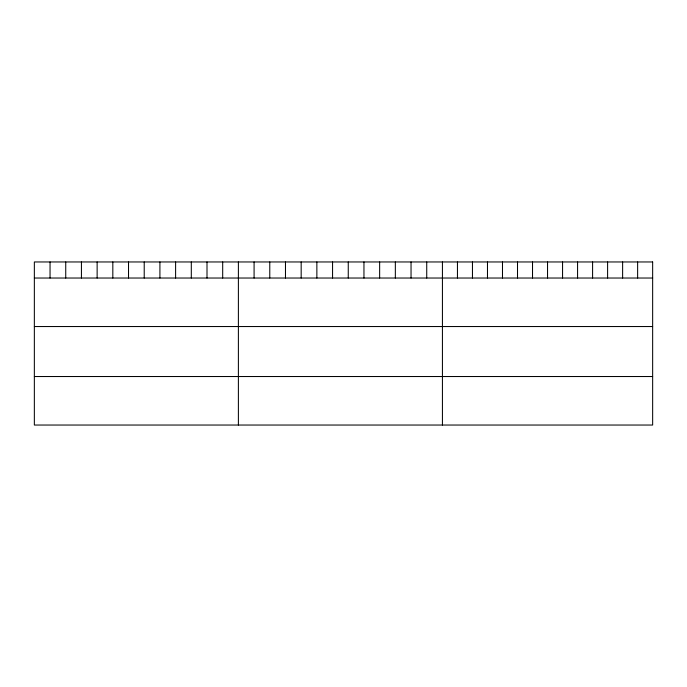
<?xml version="1.0" encoding="UTF-8"?>
<svg xmlns="http://www.w3.org/2000/svg" width="687" height="687" viewBox="0 0 687 687"><rect width="100%" height="100%" fill="white"/><g stroke="black" fill="none" stroke-linecap="round" stroke-linejoin="round"><path stroke-width="1.03" d="M34.35 278.029L652.65 278.029M34.35 326.54L652.65 326.54M34.35 376.528L652.65 376.528M637.63 261.962L637.63 278.029M622.62 261.962L622.62 278.029M607.6 261.962L607.6 278.029M592.589 261.962L592.589 278.029M577.569 261.962L577.569 278.029M562.559 261.962L562.559 278.029M547.539 261.962L547.539 278.029M532.519 261.962L532.519 278.029M517.509 261.962L517.509 278.029M502.489 261.962L502.489 278.029M487.478 261.962L487.478 278.029M472.458 261.962L472.458 278.029M457.448 261.962L457.448 278.029M442.428 261.962L442.428 425.038M426.73 261.962L426.73 278.029M411.041 261.962L411.041 278.029M395.343 261.962L395.343 278.029M379.645 261.962L379.645 278.029M363.955 261.962L363.955 278.029M348.257 261.962L348.257 278.029M332.56 261.962L332.56 278.029M316.862 261.962L316.862 278.029M301.172 261.962L301.172 278.029M285.474 261.962L285.474 278.029M269.776 261.962L269.776 278.029M254.087 261.962L254.087 278.029M238.389 261.962L238.389 425.038M222.691 261.962L222.691 278.029M207.002 261.962L207.002 278.029M191.304 261.962L191.304 278.029M175.606 261.962L175.606 278.029M159.916 261.962L159.916 278.029M144.218 261.962L144.218 278.029M128.521 261.962L128.521 278.029M112.823 261.962L112.823 278.029M97.133 261.962L97.133 278.029M81.435 261.962L81.435 278.029M65.737 261.962L65.737 278.029M50.048 261.962L50.048 278.029M652.65 261.962L34.35 261.962L34.35 425.038L652.65 425.038L652.65 261.962"/></g></svg>
